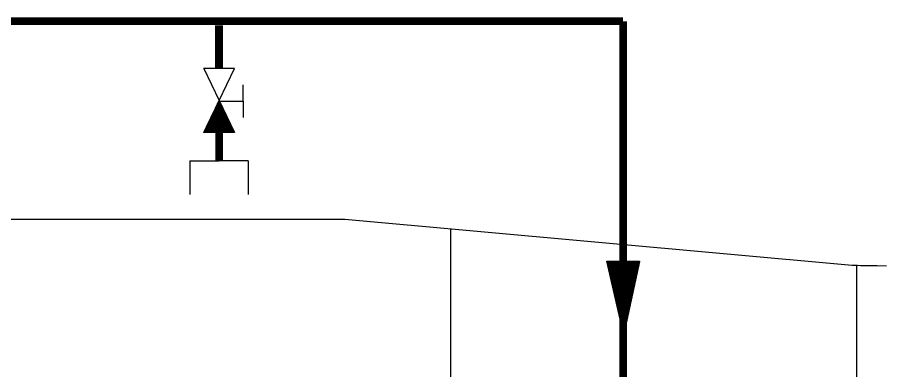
# Model space of a CAD drawing. Extents: x -22909.9 to -22897.8, y -4.7 to 4.1.
# Drawn here: x -22902.18 to -22900.486, y 1.134 to 1.823 of the extents above; entities that cross this region are included whole.
import ezdxf

# ---------------------------------------------------------------- set-up
doc = ezdxf.new("R2010")
doc.units = 0
doc.header["$LTSCALE"] = 0.5
doc.header["$MEASUREMENT"] = 0
doc.layers.get('0').update_dxf_attribs({"linetype": 'CONTINUOUS'})
doc.layers.add('COW', color=2, linetype='CONTINUOUS')
doc.layers.add('DIB-065', color=4, linetype='CONTINUOUS')

# ---------------------------------------------------------------- blocks, each defined once
blk = doc.blocks.new('*X2')
at = {"color": 0}
for p, q in [((2.992, 7.9639), (3.0036, 7.9755)), ((2.9925, 7.9652), (3.0034, 7.9761)), ((2.9929, 7.9665), (3.0032, 7.9768)), ((2.9934, 7.9679), (3.003, 7.9775)), ((2.9938, 7.9692), (3.0028, 7.9782)), ((2.9943, 7.9705), (3.0026, 7.9788)), ((2.9947, 7.9718), (3.0023, 7.9795)), ((2.9951, 7.9732), (3.0021, 7.9802)), ((2.9956, 7.9745), (3.0019, 7.9808)), ((2.996, 7.9758), (3.0017, 7.9815)), ((2.9965, 7.9771), (3.0015, 7.9822)), ((2.9969, 7.9785), (3.0013, 7.9829)), ((2.9973, 7.9798), (3.0011, 7.9835)), ((2.9978, 7.9811), (3.0009, 7.9842)), ((2.9982, 7.9824), (3.0006, 7.9849)), ((2.9987, 7.9838), (3.0004, 7.9855)), ((2.9991, 7.9851), (3.0002, 7.9862)), ((2.9996, 7.9864), (3, 7.9869)), ((2.9761, 7.9162), (3.0113, 7.9513)), ((2.9766, 7.9175), (3.0111, 7.952)), ((2.977, 7.9188), (3.0108, 7.9526)), ((2.9775, 7.9201), (3.0106, 7.9533)), ((2.9779, 7.9215), (3.0104, 7.954)), ((2.9784, 7.9228), (3.0102, 7.9546)), ((2.9788, 7.9241), (3.01, 7.9553)), ((2.9792, 7.9255), (3.0098, 7.956)), ((2.9797, 7.9268), (3.0096, 7.9567)), ((2.9801, 7.9281), (3.0094, 7.9573)), ((2.9806, 7.9294), (3.0091, 7.958)), ((2.981, 7.9308), (3.0089, 7.9587)), ((2.9814, 7.9321), (3.0087, 7.9593)), ((2.9819, 7.9334), (3.0085, 7.96)), ((2.9823, 7.9347), (3.0083, 7.9607)), ((2.9828, 7.9361), (3.0081, 7.9614)), ((2.9832, 7.9374), (3.0079, 7.962)), ((2.9837, 7.9387), (3.0077, 7.9627)), ((2.9841, 7.94), (3.0074, 7.9634)), ((2.9845, 7.9414), (3.0072, 7.9641)), ((2.985, 7.9427), (3.007, 7.9647)), ((2.9854, 7.944), (3.0068, 7.9654)), ((2.9859, 7.9453), (3.0066, 7.9661)), ((2.9863, 7.9467), (3.0064, 7.9667)), ((2.9867, 7.948), (3.0062, 7.9674)), ((2.9872, 7.9493), (3.006, 7.9681)), ((2.9876, 7.9506), (3.0057, 7.9688)), ((2.9881, 7.952), (3.0055, 7.9694)), ((2.9885, 7.9533), (3.0053, 7.9701)), ((2.989, 7.9546), (3.0051, 7.9708)), ((2.9894, 7.9559), (3.0049, 7.9714)), ((2.9898, 7.9573), (3.0047, 7.9721)), ((2.9903, 7.9586), (3.0045, 7.9728)), ((2.9907, 7.9599), (3.0043, 7.9735)), ((2.9912, 7.9612), (3.004, 7.9741)), ((2.9916, 7.9626), (3.0038, 7.9748)), ((2.9607, 7.8698), (3.0187, 7.9278)), ((2.9611, 7.8711), (3.0185, 7.9285)), ((2.9616, 7.8724), (3.0183, 7.9291)), ((2.962, 7.8738), (3.0181, 7.9298)), ((2.9625, 7.8751), (3.0178, 7.9305)), ((2.9629, 7.8764), (3.0176, 7.9311)), ((2.9633, 7.8777), (3.0174, 7.9318)), ((2.9638, 7.8791), (3.0172, 7.9325)), ((2.9642, 7.8804), (3.017, 7.9332)), ((2.9647, 7.8817), (3.0168, 7.9338)), ((2.9651, 7.883), (3.0166, 7.9345)), ((2.9656, 7.8844), (3.0164, 7.9352)), ((2.966, 7.8857), (3.0162, 7.9358)), ((2.9664, 7.887), (3.0159, 7.9365)), ((2.9669, 7.8883), (3.0157, 7.9372)), ((2.9673, 7.8897), (3.0155, 7.9379)), ((2.9678, 7.891), (3.0153, 7.9385)), ((2.9682, 7.8923), (3.0151, 7.9392)), ((2.9686, 7.8936), (3.0149, 7.9399)), ((2.9691, 7.895), (3.0147, 7.9405)), ((2.9695, 7.8963), (3.0145, 7.9412)), ((2.97, 7.8976), (3.0142, 7.9419)), ((2.9704, 7.8989), (3.014, 7.9426)), ((2.9708, 7.9003), (3.0138, 7.9432)), ((2.9713, 7.9016), (3.0136, 7.9439)), ((2.9717, 7.9029), (3.0134, 7.9446)), ((2.9722, 7.9042), (3.0132, 7.9452)), ((2.9726, 7.9056), (3.013, 7.9459)), ((2.9731, 7.9069), (3.0128, 7.9466)), ((2.9735, 7.9082), (3.0125, 7.9473)), ((2.9739, 7.9095), (3.0123, 7.9479)), ((2.9744, 7.9109), (3.0121, 7.9486)), ((2.9748, 7.9122), (3.0119, 7.9493)), ((2.9753, 7.9135), (3.0117, 7.9499)), ((2.9757, 7.9148), (3.0115, 7.9506)), ((2.9452, 7.8234), (3.0261, 7.9043)), ((2.9457, 7.8247), (3.0259, 7.905)), ((2.9461, 7.826), (3.0257, 7.9056)), ((2.9466, 7.8274), (3.0255, 7.9063)), ((2.947, 7.8287), (3.0253, 7.907)), ((2.9474, 7.83), (3.0251, 7.9076)), ((2.9479, 7.8313), (3.0249, 7.9083)), ((2.9483, 7.8327), (3.0246, 7.909)), ((2.9488, 7.834), (3.0244, 7.9097)), ((2.9492, 7.8353), (3.0242, 7.9103)), ((2.9497, 7.8366), (3.024, 7.911)), ((2.9501, 7.838), (3.0238, 7.9117)), ((2.9505, 7.8393), (3.0236, 7.9123)), ((2.951, 7.8406), (3.0234, 7.913)), ((2.9514, 7.8419), (3.0232, 7.9137)), ((2.9519, 7.8433), (3.0229, 7.9144)), ((2.9523, 7.8446), (3.0227, 7.915)), ((2.9527, 7.8459), (3.0225, 7.9157)), ((2.9532, 7.8472), (3.0223, 7.9164)), ((2.9536, 7.8486), (3.0221, 7.917)), ((2.9541, 7.8499), (3.0219, 7.9177)), ((2.9545, 7.8512), (3.0217, 7.9184)), ((2.955, 7.8526), (3.0215, 7.9191)), ((2.9554, 7.8539), (3.0212, 7.9197)), ((2.9558, 7.8552), (3.021, 7.9204)), ((2.9563, 7.8565), (3.0208, 7.9211)), ((2.9567, 7.8579), (3.0206, 7.9217)), ((2.9572, 7.8592), (3.0204, 7.9224)), ((2.9576, 7.8605), (3.0202, 7.9231)), ((2.958, 7.8618), (3.02, 7.9238)), ((2.9585, 7.8632), (3.0198, 7.9244)), ((2.9589, 7.8645), (3.0195, 7.9251)), ((2.9594, 7.8658), (3.0193, 7.9258)), ((2.9598, 7.8671), (3.0191, 7.9264)), ((2.9603, 7.8685), (3.0189, 7.9271)), ((2.9332, 7.7866), (3.0321, 7.8855)), ((2.9333, 7.7876), (3.0319, 7.8862)), ((2.9338, 7.7889), (3.0317, 7.8868)), ((2.9341, 7.7866), (3.0323, 7.8848)), ((2.9342, 7.7903), (3.0314, 7.8875)), ((2.9346, 7.7916), (3.0312, 7.8882)), ((2.935, 7.7866), (3.0325, 7.8841)), ((2.9351, 7.7929), (3.031, 7.8888)), ((2.9355, 7.7942), (3.0308, 7.8895)), ((2.9359, 7.7866), (3.0327, 7.8835)), ((2.936, 7.7956), (3.0306, 7.8902)), ((2.9364, 7.7969), (3.0304, 7.8909)), ((2.9368, 7.7982), (3.0302, 7.8915)), ((2.9368, 7.7866), (3.0329, 7.8828)), ((2.9373, 7.7995), (3.03, 7.8922)), ((2.9377, 7.8009), (3.0297, 7.8929)), ((2.9377, 7.7866), (3.0331, 7.8821)), ((2.9382, 7.8022), (3.0295, 7.8935)), ((2.9385, 7.7866), (3.0334, 7.8815)), ((2.9386, 7.8035), (3.0293, 7.8942)), ((2.9391, 7.8048), (3.0291, 7.8949)), ((2.9394, 7.7866), (3.0336, 7.8808)), ((2.9395, 7.8062), (3.0289, 7.8956)), ((2.9399, 7.8075), (3.0287, 7.8962)), ((2.9404, 7.8088), (3.0285, 7.8969)), ((2.9408, 7.8101), (3.0283, 7.8976)), ((2.9413, 7.8115), (3.028, 7.8982)), ((2.9417, 7.8128), (3.0278, 7.8989)), ((2.9421, 7.8141), (3.0276, 7.8996)), ((2.9426, 7.8154), (3.0274, 7.9003)), ((2.943, 7.8168), (3.0272, 7.9009)), ((2.9435, 7.8181), (3.027, 7.9016)), ((2.9439, 7.8194), (3.0268, 7.9023)), ((2.9444, 7.8207), (3.0266, 7.9029)), ((2.9448, 7.8221), (3.0263, 7.9036)), ((2.9403, 7.7866), (3.0338, 7.8801)), ((2.9412, 7.7866), (3.034, 7.8794)), ((2.9421, 7.7866), (3.0342, 7.8788)), ((2.943, 7.7866), (3.0344, 7.8781)), ((2.9438, 7.7866), (3.0346, 7.8774)), ((2.9447, 7.7866), (3.0348, 7.8768)), ((2.9456, 7.7866), (3.0351, 7.8761)), ((2.9465, 7.7866), (3.0353, 7.8754)), ((2.9474, 7.7866), (3.0355, 7.8747)), ((2.9483, 7.7866), (3.0357, 7.8741)), ((2.9491, 7.7866), (3.0359, 7.8734)), ((2.95, 7.7866), (3.0361, 7.8727)), ((2.9509, 7.7866), (3.0363, 7.8721)), ((2.9518, 7.7866), (3.0365, 7.8714)), ((2.9527, 7.7866), (3.0367, 7.8707)), ((2.9536, 7.7866), (3.037, 7.87)), ((2.9544, 7.7866), (3.0372, 7.8694)), ((2.9553, 7.7866), (3.0374, 7.8687)), ((2.9562, 7.7866), (3.0376, 7.868)), ((2.9571, 7.7866), (3.0378, 7.8674)), ((2.958, 7.7866), (3.038, 7.8667)), ((2.9589, 7.7866), (3.0382, 7.866)), ((2.9598, 7.7866), (3.0384, 7.8653)), ((2.9606, 7.7866), (3.0387, 7.8647)), ((2.9615, 7.7866), (3.0389, 7.864)), ((2.9624, 7.7866), (3.0391, 7.8633)), ((2.9633, 7.7866), (3.0393, 7.8627)), ((2.9642, 7.7866), (3.0395, 7.862)), ((2.9651, 7.7866), (3.0397, 7.8613)), ((2.9659, 7.7866), (3.0399, 7.8606)), ((2.9668, 7.7866), (3.0401, 7.86)), ((2.9677, 7.7866), (3.0404, 7.8593)), ((2.9686, 7.7866), (3.0406, 7.8586)), ((2.9695, 7.7866), (3.0408, 7.8579)), ((2.9704, 7.7866), (3.041, 7.8573)), ((2.9712, 7.7866), (3.0412, 7.8566)), ((2.9721, 7.7866), (3.0414, 7.8559)), ((2.973, 7.7866), (3.0416, 7.8553)), ((2.9739, 7.7866), (3.0418, 7.8546)), ((2.9748, 7.7866), (3.0421, 7.8539)), ((2.9757, 7.7866), (3.0423, 7.8532)), ((2.9765, 7.7866), (3.0425, 7.8526)), ((2.9774, 7.7866), (3.0427, 7.8519)), ((2.9783, 7.7866), (3.0429, 7.8512)), ((2.9792, 7.7866), (3.0431, 7.8506)), ((2.9801, 7.7866), (3.0433, 7.8499)), ((2.981, 7.7866), (3.0435, 7.8492)), ((2.9818, 7.7866), (3.0438, 7.8485)), ((2.9827, 7.7866), (3.044, 7.8479)), ((2.9836, 7.7866), (3.0442, 7.8472)), ((2.9845, 7.7866), (3.0444, 7.8465)), ((2.9854, 7.7866), (3.0446, 7.8459)), ((2.9863, 7.7866), (3.0448, 7.8452)), ((2.9872, 7.7866), (3.045, 7.8445)), ((2.988, 7.7866), (3.0452, 7.8438)), ((2.9889, 7.7866), (3.0455, 7.8432)), ((2.9898, 7.7866), (3.0457, 7.8425)), ((2.9907, 7.7866), (3.0459, 7.8418)), ((2.9916, 7.7866), (3.0461, 7.8412)), ((2.9925, 7.7866), (3.0463, 7.8405)), ((2.9933, 7.7866), (3.0465, 7.8398)), ((2.9942, 7.7866), (3.0467, 7.8391)), ((2.9951, 7.7866), (3.0469, 7.8385)), ((2.996, 7.7866), (3.0472, 7.8378)), ((2.9969, 7.7866), (3.0474, 7.8371)), ((2.9978, 7.7866), (3.0476, 7.8365)), ((2.9986, 7.7866), (3.0478, 7.8358)), ((2.9995, 7.7866), (3.048, 7.8351)), ((3.0004, 7.7866), (3.0482, 7.8344)), ((3.0013, 7.7866), (3.0484, 7.8338)), ((3.0022, 7.7866), (3.0486, 7.8331)), ((3.0031, 7.7866), (3.0489, 7.8324)), ((3.0039, 7.7866), (3.0491, 7.8318)), ((3.0048, 7.7866), (3.0493, 7.8311)), ((3.0057, 7.7866), (3.0495, 7.8304)), ((3.0066, 7.7866), (3.0497, 7.8297)), ((3.0075, 7.7866), (3.0499, 7.8291)), ((3.0084, 7.7866), (3.0501, 7.8284)), ((3.0092, 7.7866), (3.0503, 7.8277)), ((3.0101, 7.7866), (3.0506, 7.8271)), ((3.011, 7.7866), (3.0508, 7.8264)), ((3.0119, 7.7866), (3.051, 7.8257)), ((3.0128, 7.7866), (3.0512, 7.825)), ((3.0137, 7.7866), (3.0514, 7.8244)), ((3.0146, 7.7866), (3.0516, 7.8237)), ((3.0154, 7.7866), (3.0518, 7.823)), ((3.0163, 7.7866), (3.052, 7.8224)), ((3.0172, 7.7866), (3.0523, 7.8217)), ((3.0181, 7.7866), (3.0525, 7.821)), ((3.019, 7.7866), (3.0527, 7.8203)), ((3.0199, 7.7866), (3.0529, 7.8197)), ((3.0207, 7.7866), (3.0531, 7.819)), ((3.0216, 7.7866), (3.0533, 7.8183)), ((3.0225, 7.7866), (3.0535, 7.8177)), ((3.0234, 7.7866), (3.0537, 7.817)), ((3.0243, 7.7866), (3.054, 7.8163)), ((3.0252, 7.7866), (3.0542, 7.8156)), ((3.026, 7.7866), (3.0544, 7.815)), ((3.0269, 7.7866), (3.0546, 7.8143)), ((3.0278, 7.7866), (3.0548, 7.8136)), ((3.0287, 7.7866), (3.055, 7.813)), ((3.0296, 7.7866), (3.0552, 7.8123)), ((3.0305, 7.7866), (3.0554, 7.8116)), ((3.0313, 7.7866), (3.0556, 7.8109)), ((3.0322, 7.7866), (3.0559, 7.8103)), ((3.0331, 7.7866), (3.0561, 7.8096)), ((3.034, 7.7866), (3.0563, 7.8089)), ((3.0349, 7.7866), (3.0565, 7.8083)), ((3.0358, 7.7866), (3.0567, 7.8076)), ((3.0366, 7.7866), (3.0569, 7.8069)), ((3.0375, 7.7866), (3.0571, 7.8062)), ((3.0384, 7.7866), (3.0573, 7.8056)), ((3.0393, 7.7866), (3.0576, 7.8049)), ((3.0402, 7.7866), (3.0578, 7.8042)), ((3.0411, 7.7866), (3.058, 7.8036)), ((3.042, 7.7866), (3.0582, 7.8029)), ((3.0428, 7.7866), (3.0584, 7.8022)), ((3.0437, 7.7866), (3.0586, 7.8015)), ((3.0446, 7.7866), (3.0588, 7.8009)), ((3.0455, 7.7866), (3.059, 7.8002)), ((3.0464, 7.7866), (3.0593, 7.7995)), ((3.0473, 7.7866), (3.0595, 7.7989)), ((3.0481, 7.7866), (3.0597, 7.7982)), ((3.049, 7.7866), (3.0599, 7.7975)), ((3.0499, 7.7866), (3.0601, 7.7968)), ((3.0508, 7.7866), (3.0603, 7.7962)), ((3.0517, 7.7866), (3.0605, 7.7955)), ((3.0526, 7.7866), (3.0607, 7.7948)), ((3.0534, 7.7866), (3.061, 7.7942)), ((3.0543, 7.7866), (3.0612, 7.7935)), ((3.0552, 7.7866), (3.0614, 7.7928)), ((3.0561, 7.7866), (3.0616, 7.7921)), ((3.057, 7.7866), (3.0618, 7.7915)), ((3.0579, 7.7866), (3.062, 7.7908)), ((3.0587, 7.7866), (3.0622, 7.7901)), ((3.0596, 7.7866), (3.0624, 7.7895)), ((3.0605, 7.7866), (3.0627, 7.7888)), ((3.0614, 7.7866), (3.0629, 7.7881)), ((3.0623, 7.7866), (3.0631, 7.7874)), ((3.0632, 7.7866), (3.0633, 7.7868))]:
    blk.add_line(p, q, dxfattribs=at)
blk = doc.blocks.new('FLECHA')
for p, q in [((0.0079, 0.0975), (-0.0403, -0.047)), ((0.0079, 0.0975), (0.0536, -0.047)), ((-0.0403, -0.047), (0.0536, -0.047))]:
    blk.add_line(p, q)
at = {"xscale": 0.7200000000000001, "yscale": 0.7200000000000001, "zscale": 0.7200000000000001}
blk.add_blockref('*X2', (-2.152, -5.6534), dxfattribs=at)
blk = doc.blocks.new('*X28')
at = {"color": 0}
for p, q in [((-22906.3568, 2.1401), (-22906.3566, 2.1403)), ((-22906.3568, 2.1403), (-22906.3568, 2.1403)), ((-22906.3567, 2.14), (-22906.3564, 2.1403)), ((-22906.3566, 2.1398), (-22906.3561, 2.1403)), ((-22906.3566, 2.1399), (-22906.3562, 2.1403)), ((-22906.3565, 2.1395), (-22906.3557, 2.1403)), ((-22906.3565, 2.1397), (-22906.3559, 2.1403)), ((-22906.3564, 2.1394), (-22906.3555, 2.1403)), ((-22906.3563, 2.1392), (-22906.3552, 2.1403)), ((-22906.3563, 2.1393), (-22906.3553, 2.1403)), ((-22906.3562, 2.139), (-22906.3548, 2.1403)), ((-22906.3562, 2.1391), (-22906.355, 2.1403)), ((-22906.3561, 2.1387), (-22906.3545, 2.1403)), ((-22906.3561, 2.1388), (-22906.3546, 2.1403)), ((-22906.356, 2.1386), (-22906.3543, 2.1403)), ((-22906.3559, 2.1384), (-22906.3539, 2.1403)), ((-22906.3559, 2.1385), (-22906.3541, 2.1403)), ((-22906.3558, 2.1381), (-22906.3536, 2.1403)), ((-22906.3558, 2.1382), (-22906.3538, 2.1403)), ((-22906.3557, 2.1379), (-22906.3532, 2.1403)), ((-22906.3557, 2.138), (-22906.3534, 2.1403)), ((-22906.3556, 2.1378), (-22906.353, 2.1403)), ((-22906.3555, 2.1375), (-22906.3527, 2.1403)), ((-22906.3555, 2.1376), (-22906.3529, 2.1403)), ((-22906.3554, 2.1373), (-22906.3523, 2.1403)), ((-22906.3554, 2.1374), (-22906.3525, 2.1403)), ((-22906.3553, 2.137), (-22906.352, 2.1403)), ((-22906.3553, 2.1372), (-22906.3522, 2.1403)), ((-22906.3552, 2.1369), (-22906.3518, 2.1403)), ((-22906.3551, 2.1367), (-22906.3515, 2.1403)), ((-22906.3551, 2.1368), (-22906.3516, 2.1403)), ((-22906.355, 2.1364), (-22906.3511, 2.1403)), ((-22906.355, 2.1366), (-22906.3513, 2.1403)), ((-22906.3549, 2.1362), (-22906.3508, 2.1403)), ((-22906.3549, 2.1363), (-22906.3509, 2.1403)), ((-22906.3548, 2.1361), (-22906.3506, 2.1403)), ((-22906.3547, 2.1359), (-22906.3502, 2.1403)), ((-22906.3547, 2.136), (-22906.3504, 2.1403)), ((-22906.3546, 2.1356), (-22906.3499, 2.1403)), ((-22906.3546, 2.1357), (-22906.35, 2.1403)), ((-22906.3545, 2.1355), (-22906.3497, 2.1403)), ((-22906.3544, 2.1353), (-22906.3493, 2.1403)), ((-22906.3544, 2.1354), (-22906.3495, 2.1403)), ((-22906.3543, 2.135), (-22906.349, 2.1403)), ((-22906.3543, 2.1351), (-22906.3492, 2.1403)), ((-22906.3542, 2.1348), (-22906.3486, 2.1403)), ((-22906.3542, 2.1349), (-22906.3488, 2.1403)), ((-22906.3541, 2.1347), (-22906.3485, 2.1403)), ((-22906.354, 2.1344), (-22906.3481, 2.1403)), ((-22906.354, 2.1345), (-22906.3483, 2.1403)), ((-22906.3539, 2.1342), (-22906.3477, 2.1403)), ((-22906.3539, 2.1343), (-22906.3479, 2.1403)), ((-22906.3538, 2.1339), (-22906.3474, 2.1403)), ((-22906.3538, 2.1341), (-22906.3476, 2.1403)), ((-22906.3537, 2.1338), (-22906.3472, 2.1403)), ((-22906.3536, 2.1336), (-22906.3469, 2.1403)), ((-22906.3536, 2.1337), (-22906.347, 2.1403)), ((-22906.3535, 2.1333), (-22906.3465, 2.1403)), ((-22906.3535, 2.1335), (-22906.3467, 2.1403)), ((-22906.3534, 2.1331), (-22906.3462, 2.1403)), ((-22906.3534, 2.1332), (-22906.3463, 2.1403)), ((-22906.3533, 2.133), (-22906.346, 2.1403)), ((-22906.3532, 2.1328), (-22906.3456, 2.1403)), ((-22906.3532, 2.1329), (-22906.3458, 2.1403)), ((-22906.3531, 2.1325), (-22906.3453, 2.1403)), ((-22906.3531, 2.1326), (-22906.3454, 2.1403)), ((-22906.353, 2.1323), (-22906.3449, 2.1403)), ((-22906.353, 2.1324), (-22906.3451, 2.1403)), ((-22906.3529, 2.1322), (-22906.3447, 2.1403)), ((-22906.3528, 2.1319), (-22906.3444, 2.1403)), ((-22906.3528, 2.132), (-22906.3446, 2.1403)), ((-22906.3527, 2.1317), (-22906.344, 2.1403)), ((-22906.3527, 2.1318), (-22906.3442, 2.1403)), ((-22906.3526, 2.1316), (-22906.3439, 2.1403)), ((-22906.3525, 2.1313), (-22906.3435, 2.1403)), ((-22906.3525, 2.1314), (-22906.3437, 2.1403)), ((-22906.3524, 2.1311), (-22906.3431, 2.1403)), ((-22906.3524, 2.1312), (-22906.3433, 2.1403)), ((-22906.3523, 2.1308), (-22906.3428, 2.1403)), ((-22906.3523, 2.131), (-22906.343, 2.1403)), ((-22906.3522, 2.1307), (-22906.3426, 2.1403)), ((-22906.3521, 2.1305), (-22906.3423, 2.1403)), ((-22906.3521, 2.1306), (-22906.3424, 2.1403)), ((-22906.352, 2.1302), (-22906.3419, 2.1403)), ((-22906.352, 2.1304), (-22906.3421, 2.1403)), ((-22906.3519, 2.13), (-22906.3416, 2.1403)), ((-22906.3519, 2.1301), (-22906.3417, 2.1403)), ((-22906.3518, 2.1299), (-22906.3414, 2.1403)), ((-22906.3517, 2.1297), (-22906.341, 2.1403)), ((-22906.3517, 2.1298), (-22906.3412, 2.1403)), ((-22906.3516, 2.1294), (-22906.3407, 2.1403)), ((-22906.3516, 2.1295), (-22906.3409, 2.1403)), ((-22906.3515, 2.1292), (-22906.3403, 2.1403)), ((-22906.3515, 2.1293), (-22906.3405, 2.1403)), ((-22906.3514, 2.1291), (-22906.3401, 2.1403)), ((-22906.3513, 2.1288), (-22906.3398, 2.1403)), ((-22906.3513, 2.1289), (-22906.34, 2.1403)), ((-22906.3512, 2.1286), (-22906.3394, 2.1403)), ((-22906.3512, 2.1287), (-22906.3396, 2.1403)), ((-22906.3511, 2.1283), (-22906.3391, 2.1403)), ((-22906.3511, 2.1285), (-22906.3393, 2.1403)), ((-22906.351, 2.1282), (-22906.3389, 2.1403)), ((-22906.3509, 2.128), (-22906.3386, 2.1403)), ((-22906.3509, 2.1281), (-22906.3387, 2.1403)), ((-22906.3508, 2.1277), (-22906.3382, 2.1403)), ((-22906.3508, 2.1279), (-22906.3384, 2.1403)), ((-22906.3507, 2.1276), (-22906.338, 2.1403)), ((-22906.3506, 2.1274), (-22906.3377, 2.1403)), ((-22906.3506, 2.1275), (-22906.3378, 2.1403)), ((-22906.3505, 2.1271), (-22906.3373, 2.1403)), ((-22906.3505, 2.1273), (-22906.3375, 2.1403)), ((-22906.3504, 2.1269), (-22906.337, 2.1403)), ((-22906.3504, 2.127), (-22906.3371, 2.1403)), ((-22906.3503, 2.1268), (-22906.3368, 2.1403)), ((-22906.3502, 2.1266), (-22906.3364, 2.1403)), ((-22906.3502, 2.1267), (-22906.3366, 2.1403)), ((-22906.3501, 2.1263), (-22906.3361, 2.1403)), ((-22906.3501, 2.1264), (-22906.3363, 2.1403)), ((-22906.35, 2.1261), (-22906.3357, 2.1403)), ((-22906.35, 2.1262), (-22906.3359, 2.1403)), ((-22906.3499, 2.126), (-22906.3355, 2.1403)), ((-22906.3498, 2.1257), (-22906.3352, 2.1403)), ((-22906.3498, 2.1258), (-22906.3354, 2.1403)), ((-22906.3497, 2.1255), (-22906.3348, 2.1403)), ((-22906.3497, 2.1256), (-22906.335, 2.1403)), ((-22906.3496, 2.1252), (-22906.3345, 2.1403)), ((-22906.3496, 2.1254), (-22906.3347, 2.1403)), ((-22906.3495, 2.1251), (-22906.3343, 2.1403)), ((-22906.3494, 2.1249), (-22906.334, 2.1403)), ((-22906.3494, 2.125), (-22906.3341, 2.1403)), ((-22906.3493, 2.1246), (-22906.3336, 2.1403)), ((-22906.3493, 2.1248), (-22906.3338, 2.1403)), ((-22906.3492, 2.1244), (-22906.3332, 2.1403)), ((-22906.3492, 2.1245), (-22906.3334, 2.1403)), ((-22906.3491, 2.1243), (-22906.3331, 2.1403)), ((-22906.349, 2.124), (-22906.3327, 2.1403)), ((-22906.349, 2.1242), (-22906.3329, 2.1403)), ((-22906.3489, 2.1238), (-22906.3324, 2.1403)), ((-22906.3489, 2.1239), (-22906.3325, 2.1403)), ((-22906.3488, 2.1236), (-22906.332, 2.1403)), ((-22906.3488, 2.1237), (-22906.3322, 2.1403)), ((-22906.3487, 2.1235), (-22906.3318, 2.1403)), ((-22906.3486, 2.1232), (-22906.3315, 2.1403)), ((-22906.3486, 2.1233), (-22906.3317, 2.1403)), ((-22906.3485, 2.123), (-22906.3311, 2.1403)), ((-22906.3485, 2.1231), (-22906.3313, 2.1403)), ((-22906.3484, 2.1229), (-22906.331, 2.1403)), ((-22906.3483, 2.1226), (-22906.3306, 2.1403)), ((-22906.3483, 2.1227), (-22906.3308, 2.1403)), ((-22906.3482, 2.1224), (-22906.3302, 2.1403)), ((-22906.3482, 2.1225), (-22906.3304, 2.1403)), ((-22906.3481, 2.1221), (-22906.3299, 2.1403)), ((-22906.3481, 2.1223), (-22906.3301, 2.1403)), ((-22906.348, 2.122), (-22906.3297, 2.1403)), ((-22906.3479, 2.1218), (-22906.3294, 2.1403)), ((-22906.3479, 2.1219), (-22906.3295, 2.1403)), ((-22906.3478, 2.1215), (-22906.329, 2.1403)), ((-22906.3478, 2.1217), (-22906.3292, 2.1403)), ((-22906.3477, 2.1213), (-22906.3287, 2.1403)), ((-22906.3477, 2.1214), (-22906.3288, 2.1403)), ((-22906.3476, 2.1212), (-22906.3285, 2.1403)), ((-22906.3475, 2.1209), (-22906.3281, 2.1403)), ((-22906.3475, 2.1211), (-22906.3283, 2.1403)), ((-22906.3474, 2.1207), (-22906.3278, 2.1403)), ((-22906.3474, 2.1208), (-22906.3279, 2.1403)), ((-22906.3473, 2.1205), (-22906.3274, 2.1403)), ((-22906.3473, 2.1206), (-22906.3276, 2.1403)), ((-22906.3472, 2.1204), (-22906.3272, 2.1403)), ((-22906.3471, 2.1201), (-22906.3269, 2.1403)), ((-22906.3471, 2.1202), (-22906.3271, 2.1403)), ((-22906.347, 2.1199), (-22906.3265, 2.1403)), ((-22906.347, 2.12), (-22906.3267, 2.1403)), ((-22906.3469, 2.1196), (-22906.3262, 2.1403)), ((-22906.3469, 2.1198), (-22906.3264, 2.1403)), ((-22906.3468, 2.1195), (-22906.326, 2.1403)), ((-22906.3467, 2.1193), (-22906.3256, 2.1403)), ((-22906.3467, 2.1194), (-22906.3258, 2.1403)), ((-22906.3466, 2.119), (-22906.3253, 2.1403)), ((-22906.3466, 2.1192), (-22906.3255, 2.1403)), ((-22906.3465, 2.1189), (-22906.3251, 2.1403)), ((-22906.3464, 2.1187), (-22906.3248, 2.1403)), ((-22906.3464, 2.1188), (-22906.3249, 2.1403)), ((-22906.3463, 2.1184), (-22906.3244, 2.1403)), ((-22906.3463, 2.1186), (-22906.3246, 2.1403)), ((-22906.3462, 2.1182), (-22906.3241, 2.1403)), ((-22906.3462, 2.1183), (-22906.3242, 2.1403)), ((-22906.3461, 2.1181), (-22906.3239, 2.1403)), ((-22906.346, 2.1178), (-22906.3235, 2.1403)), ((-22906.346, 2.118), (-22906.3237, 2.1403)), ((-22906.3459, 2.1176), (-22906.3232, 2.1403)), ((-22906.3459, 2.1177), (-22906.3233, 2.1403)), ((-22906.3458, 2.1174), (-22906.3228, 2.1403)), ((-22906.3458, 2.1175), (-22906.323, 2.1403)), ((-22906.3457, 2.1173), (-22906.3226, 2.1403)), ((-22906.3456, 2.117), (-22906.3223, 2.1403)), ((-22906.3456, 2.1171), (-22906.3225, 2.1403)), ((-22906.3455, 2.1168), (-22906.3219, 2.1403)), ((-22906.3455, 2.1169), (-22906.3221, 2.1403)), ((-22906.3454, 2.1165), (-22906.3216, 2.1403)), ((-22906.3454, 2.1167), (-22906.3218, 2.1403)), ((-22906.3453, 2.1164), (-22906.3214, 2.1403)), ((-22906.3452, 2.1162), (-22906.3211, 2.1403)), ((-22906.3452, 2.1163), (-22906.3212, 2.1403)), ((-22906.3451, 2.1159), (-22906.3207, 2.1403)), ((-22906.3451, 2.1161), (-22906.3209, 2.1403)), ((-22906.345, 2.1157), (-22906.3203, 2.1403)), ((-22906.345, 2.1158), (-22906.3205, 2.1403)), ((-22906.3449, 2.1156), (-22906.3202, 2.1403)), ((-22906.3448, 2.1153), (-22906.3198, 2.1403)), ((-22906.3448, 2.1155), (-22906.32, 2.1403)), ((-22906.3447, 2.1151), (-22906.3195, 2.1403)), ((-22906.3447, 2.1152), (-22906.3196, 2.1403)), ((-22906.3446, 2.115), (-22906.3193, 2.1403)), ((-22906.3445, 2.1147), (-22906.3189, 2.1403)), ((-22906.3445, 2.1149), (-22906.3191, 2.1403)), ((-22906.3444, 2.1145), (-22906.3186, 2.1403)), ((-22906.3444, 2.1146), (-22906.3188, 2.1403)), ((-22906.3443, 2.1143), (-22906.3182, 2.1403)), ((-22906.3443, 2.1144), (-22906.3184, 2.1403)), ((-22906.3442, 2.1142), (-22906.318, 2.1403)), ((-22906.3441, 2.1139), (-22906.3177, 2.1403)), ((-22906.3441, 2.114), (-22906.3179, 2.1403)), ((-22906.344, 2.1137), (-22906.3173, 2.1403)), ((-22906.344, 2.1138), (-22906.3175, 2.1403)), ((-22906.3439, 2.1134), (-22906.317, 2.1403)), ((-22906.3439, 2.1136), (-22906.3172, 2.1403)), ((-22906.3438, 2.1133), (-22906.3168, 2.1403)), ((-22906.3437, 2.1131), (-22906.3165, 2.1403)), ((-22906.3437, 2.1132), (-22906.3166, 2.1403)), ((-22906.3436, 2.1128), (-22906.3161, 2.1403)), ((-22906.3436, 2.113), (-22906.3163, 2.1403)), ((-22906.3435, 2.1126), (-22906.3157, 2.1403)), ((-22906.3435, 2.1127), (-22906.3159, 2.1403)), ((-22906.3434, 2.1125), (-22906.3156, 2.1403)), ((-22906.3433, 2.1122), (-22906.3152, 2.1403)), ((-22906.3433, 2.1124), (-22906.3154, 2.1403)), ((-22906.3432, 2.112), (-22906.3149, 2.1403)), ((-22906.3432, 2.1121), (-22906.315, 2.1403)), ((-22906.3431, 2.1118), (-22906.3145, 2.1403)), ((-22906.3431, 2.1119), (-22906.3147, 2.1403)), ((-22906.343, 2.1116), (-22906.3143, 2.1403)), ((-22906.3429, 2.1114), (-22906.314, 2.1403)), ((-22906.3429, 2.1115), (-22906.3142, 2.1403)), ((-22906.3428, 2.1112), (-22906.3136, 2.1403)), ((-22906.3428, 2.1113), (-22906.3138, 2.1403)), ((-22906.3427, 2.1111), (-22906.3135, 2.1403)), ((-22906.3426, 2.1108), (-22906.3131, 2.1403)), ((-22906.3426, 2.1109), (-22906.3133, 2.1403)), ((-22906.3425, 2.1106), (-22906.3127, 2.1403)), ((-22906.3425, 2.1107), (-22906.3129, 2.1403)), ((-22906.3424, 2.1103), (-22906.3124, 2.1403)), ((-22906.3424, 2.1105), (-22906.3126, 2.1403)), ((-22906.3423, 2.1102), (-22906.3122, 2.1403)), ((-22906.3422, 2.11), (-22906.3119, 2.1403)), ((-22906.3422, 2.1101), (-22906.312, 2.1403)), ((-22906.3421, 2.1097), (-22906.3115, 2.1403)), ((-22906.3421, 2.1099), (-22906.3117, 2.1403)), ((-22906.342, 2.1095), (-22906.3112, 2.1403)), ((-22906.342, 2.1096), (-22906.3113, 2.1403)), ((-22906.3419, 2.1094), (-22906.311, 2.1403)), ((-22906.3418, 2.1091), (-22906.3106, 2.1403)), ((-22906.3418, 2.1093), (-22906.3108, 2.1403)), ((-22906.3417, 2.1089), (-22906.3103, 2.1403)), ((-22906.3417, 2.109), (-22906.3104, 2.1403)), ((-22906.3416, 2.1087), (-22906.3099, 2.1403)), ((-22906.3416, 2.1088), (-22906.3101, 2.1403)), ((-22906.3415, 2.1085), (-22906.3097, 2.1403)), ((-22906.3414, 2.1083), (-22906.3094, 2.1403)), ((-22906.3414, 2.1084), (-22906.3096, 2.1403)), ((-22906.3413, 2.1081), (-22906.309, 2.1403)), ((-22906.3413, 2.1082), (-22906.3092, 2.1403)), ((-22906.3412, 2.1078), (-22906.3087, 2.1403)), ((-22906.3412, 2.108), (-22906.3089, 2.1403)), ((-22906.3411, 2.1077), (-22906.3085, 2.1403)), ((-22906.341, 2.1075), (-22906.3081, 2.1403)), ((-22906.341, 2.1076), (-22906.3083, 2.1403)), ((-22906.3409, 2.1072), (-22906.3078, 2.1403)), ((-22906.3409, 2.1074), (-22906.308, 2.1403)), ((-22906.3408, 2.1071), (-22906.3076, 2.1403)), ((-22906.3407, 2.1069), (-22906.3073, 2.1403)), ((-22906.3407, 2.107), (-22906.3074, 2.1403)), ((-22906.3406, 2.1066), (-22906.3069, 2.1403)), ((-22906.3406, 2.1068), (-22906.3071, 2.1403)), ((-22906.3405, 2.1064), (-22906.3066, 2.1403)), ((-22906.3405, 2.1065), (-22906.3067, 2.1403)), ((-22906.3404, 2.1063), (-22906.3064, 2.1403)), ((-22906.3403, 2.106), (-22906.306, 2.1403)), ((-22906.3403, 2.1062), (-22906.3062, 2.1403)), ((-22906.3402, 2.1058), (-22906.3057, 2.1403)), ((-22906.3402, 2.1059), (-22906.3058, 2.1403)), ((-22906.3401, 2.1056), (-22906.3053, 2.1403)), ((-22906.3401, 2.1057), (-22906.3055, 2.1403)), ((-22906.34, 2.1055), (-22906.3051, 2.1403)), ((-22906.3399, 2.1052), (-22906.3048, 2.1403)), ((-22906.3399, 2.1053), (-22906.305, 2.1403)), ((-22906.3398, 2.105), (-22906.3044, 2.1403)), ((-22906.3398, 2.1051), (-22906.3046, 2.1403)), ((-22906.3397, 2.1047), (-22906.3041, 2.1403)), ((-22906.3397, 2.1049), (-22906.3043, 2.1403)), ((-22906.3396, 2.1046), (-22906.3039, 2.1403)), ((-22906.3395, 2.1044), (-22906.3036, 2.1403)), ((-22906.3395, 2.1045), (-22906.3037, 2.1403)), ((-22906.3394, 2.1041), (-22906.3032, 2.1403)), ((-22906.3394, 2.1043), (-22906.3034, 2.1403)), ((-22906.3393, 2.1039), (-22906.3028, 2.1403)), ((-22906.3393, 2.104), (-22906.303, 2.1403)), ((-22906.3392, 2.1038), (-22906.3027, 2.1403)), ((-22906.3391, 2.1035), (-22906.3023, 2.1403)), ((-22906.3391, 2.1037), (-22906.3025, 2.1403)), ((-22906.339, 2.1033), (-22906.302, 2.1403)), ((-22906.339, 2.1034), (-22906.3021, 2.1403)), ((-22906.3389, 2.1031), (-22906.3016, 2.1403)), ((-22906.3389, 2.1032), (-22906.3018, 2.1403)), ((-22906.3388, 2.1029), (-22906.3014, 2.1403)), ((-22906.3387, 2.1027), (-22906.3011, 2.1403)), ((-22906.3387, 2.1028), (-22906.3013, 2.1403)), ((-22906.3386, 2.1025), (-22906.3007, 2.1403)), ((-22906.3386, 2.1026), (-22906.3009, 2.1403)), ((-22906.3385, 2.1024), (-22906.3005, 2.1403)), ((-22906.3384, 2.1021), (-22906.3002, 2.1403)), ((-22906.3384, 2.1022), (-22906.3004, 2.1403)), ((-22906.3383, 2.1019), (-22906.2998, 2.1403)), ((-22906.3383, 2.102), (-22906.3, 2.1403)), ((-22906.3382, 2.1016), (-22906.2995, 2.1403)), ((-22906.3382, 2.1018), (-22906.2997, 2.1403)), ((-22906.3381, 2.1015), (-22906.2993, 2.1403)), ((-22906.338, 2.1013), (-22906.299, 2.1403)), ((-22906.338, 2.1014), (-22906.2991, 2.1403)), ((-22906.3379, 2.101), (-22906.2986, 2.1403)), ((-22906.3379, 2.1012), (-22906.2988, 2.1403)), ((-22906.3378, 2.1008), (-22906.2982, 2.1403)), ((-22906.3378, 2.1009), (-22906.2984, 2.1403)), ((-22906.3377, 2.1007), (-22906.2981, 2.1403)), ((-22906.3376, 2.1004), (-22906.2977, 2.1403)), ((-22906.3376, 2.1006), (-22906.2979, 2.1403)), ((-22906.3375, 2.1002), (-22906.2974, 2.1403)), ((-22906.3375, 2.1003), (-22906.2975, 2.1403)), ((-22906.3374, 2.1), (-22906.297, 2.1403)), ((-22906.3374, 2.1001), (-22906.2972, 2.1403)), ((-22906.3373, 2.0998), (-22906.2968, 2.1403)), ((-22906.3372, 2.0997), (-22906.2967, 2.1403)), ((-22906.3371, 2.0995), (-22906.2968, 2.1398)), ((-22906.3371, 2.0994), (-22906.2969, 2.1395)), ((-22906.337, 2.0993), (-22906.2971, 2.1392)), ((-22906.337, 2.0991), (-22906.2973, 2.1388)), ((-22906.3369, 2.099), (-22906.2974, 2.1385)), ((-22906.3368, 2.0989), (-22906.2976, 2.1381)), ((-22906.3368, 2.0988), (-22906.2978, 2.1378)), ((-22906.3367, 2.0987), (-22906.2979, 2.1374)), ((-22906.3367, 2.0985), (-22906.2981, 2.1371)), ((-22906.3366, 2.0984), (-22906.2983, 2.1368)), ((-22906.3365, 2.0983), (-22906.2984, 2.1364)), ((-22906.3365, 2.0982), (-22906.2986, 2.1361)), ((-22906.3364, 2.0981), (-22906.2988, 2.1357)), ((-22906.3364, 2.0979), (-22906.2989, 2.1354)), ((-22906.3363, 2.0978), (-22906.2991, 2.1351)), ((-22906.3363, 2.0977), (-22906.2992, 2.1347)), ((-22906.3362, 2.0976), (-22906.2994, 2.1344)), ((-22906.3361, 2.0975), (-22906.2996, 2.134)), ((-22906.3361, 2.0973), (-22906.2997, 2.1337)), ((-22906.336, 2.0972), (-22906.2999, 2.1333)), ((-22906.336, 2.0971), (-22906.3001, 2.133)), ((-22906.3359, 2.097), (-22906.3002, 2.1327)), ((-22906.3359, 2.0969), (-22906.3004, 2.1323)), ((-22906.3358, 2.0967), (-22906.3006, 2.132)), ((-22906.3357, 2.0966), (-22906.3007, 2.1316)), ((-22906.3357, 2.0965), (-22906.3009, 2.1313)), ((-22906.3356, 2.0964), (-22906.3011, 2.131)), ((-22906.3356, 2.0963), (-22906.3012, 2.1306)), ((-22906.3355, 2.0962), (-22906.3014, 2.1303)), ((-22906.3355, 2.096), (-22906.3016, 2.1299)), ((-22906.3354, 2.0959), (-22906.3017, 2.1296)), ((-22906.3353, 2.0958), (-22906.3019, 2.1292)), ((-22906.3353, 2.0957), (-22906.3021, 2.1289)), ((-22906.3352, 2.0956), (-22906.3022, 2.1286)), ((-22906.3352, 2.0954), (-22906.3024, 2.1282)), ((-22906.3351, 2.0953), (-22906.3025, 2.1279)), ((-22906.3351, 2.0952), (-22906.3027, 2.1275)), ((-22906.335, 2.0951), (-22906.3029, 2.1272)), ((-22906.3349, 2.095), (-22906.303, 2.1269)), ((-22906.3349, 2.0948), (-22906.3032, 2.1265)), ((-22906.3348, 2.0947), (-22906.3034, 2.1262)), ((-22906.3348, 2.0946), (-22906.3035, 2.1258)), ((-22906.3347, 2.0945), (-22906.3037, 2.1255)), ((-22906.3346, 2.0944), (-22906.3039, 2.1251)), ((-22906.3346, 2.0942), (-22906.304, 2.1248)), ((-22906.3345, 2.0941), (-22906.3042, 2.1245)), ((-22906.3345, 2.094), (-22906.3044, 2.1241)), ((-22906.3344, 2.0939), (-22906.3045, 2.1238)), ((-22906.3344, 2.0938), (-22906.3047, 2.1234)), ((-22906.3343, 2.0936), (-22906.3049, 2.1231)), ((-22906.3342, 2.0935), (-22906.305, 2.1228)), ((-22906.3342, 2.0934), (-22906.3052, 2.1224)), ((-22906.3341, 2.0933), (-22906.3054, 2.1221)), ((-22906.3341, 2.0932), (-22906.3055, 2.1217)), ((-22906.334, 2.0931), (-22906.3057, 2.1214)), ((-22906.334, 2.0929), (-22906.3058, 2.121)), ((-22906.3339, 2.0928), (-22906.306, 2.1207)), ((-22906.3338, 2.0927), (-22906.3062, 2.1204)), ((-22906.3338, 2.0926), (-22906.3063, 2.12)), ((-22906.3337, 2.0925), (-22906.3065, 2.1197)), ((-22906.3337, 2.0923), (-22906.3067, 2.1193)), ((-22906.3336, 2.0922), (-22906.3068, 2.119)), ((-22906.3336, 2.0921), (-22906.307, 2.1187)), ((-22906.3335, 2.092), (-22906.3072, 2.1183)), ((-22906.3334, 2.0919), (-22906.3073, 2.118)), ((-22906.3334, 2.0917), (-22906.3075, 2.1176)), ((-22906.3333, 2.0916), (-22906.3077, 2.1173)), ((-22906.3333, 2.0915), (-22906.3078, 2.1169)), ((-22906.3332, 2.0914), (-22906.308, 2.1166)), ((-22906.3332, 2.0913), (-22906.3082, 2.1163)), ((-22906.3331, 2.0911), (-22906.3083, 2.1159)), ((-22906.333, 2.091), (-22906.3085, 2.1156)), ((-22906.333, 2.0909), (-22906.3087, 2.1152)), ((-22906.3329, 2.0908), (-22906.3088, 2.1149)), ((-22906.3329, 2.0907), (-22906.309, 2.1145)), ((-22906.3328, 2.0905), (-22906.3091, 2.1142)), ((-22906.3327, 2.0904), (-22906.3093, 2.1139)), ((-22906.3327, 2.0903), (-22906.3095, 2.1135)), ((-22906.3326, 2.0902), (-22906.3096, 2.1132)), ((-22906.3326, 2.0901), (-22906.3098, 2.1128)), ((-22906.3325, 2.09), (-22906.31, 2.1125)), ((-22906.3325, 2.0898), (-22906.3101, 2.1122)), ((-22906.3324, 2.0897), (-22906.3103, 2.1118)), ((-22906.3323, 2.0896), (-22906.3105, 2.1115)), ((-22906.3323, 2.0895), (-22906.3106, 2.1111)), ((-22906.3322, 2.0894), (-22906.3108, 2.1108)), ((-22906.3322, 2.0892), (-22906.311, 2.1104)), ((-22906.3321, 2.0891), (-22906.3111, 2.1101)), ((-22906.3321, 2.089), (-22906.3113, 2.1098)), ((-22906.332, 2.0889), (-22906.3115, 2.1094)), ((-22906.3319, 2.0888), (-22906.3116, 2.1091)), ((-22906.3319, 2.0886), (-22906.3118, 2.1087)), ((-22906.3318, 2.0885), (-22906.312, 2.1084)), ((-22906.3318, 2.0884), (-22906.3121, 2.1081)), ((-22906.3317, 2.0883), (-22906.3123, 2.1077)), ((-22906.3317, 2.0882), (-22906.3124, 2.1074)), ((-22906.3316, 2.088), (-22906.3126, 2.107)), ((-22906.3315, 2.0879), (-22906.3128, 2.1067)), ((-22906.3315, 2.0878), (-22906.3129, 2.1063)), ((-22906.3314, 2.0877), (-22906.3131, 2.106)), ((-22906.3314, 2.0876), (-22906.3133, 2.1057)), ((-22906.3313, 2.0874), (-22906.3134, 2.1053)), ((-22906.3313, 2.0873), (-22906.3136, 2.105)), ((-22906.3312, 2.0872), (-22906.3138, 2.1046)), ((-22906.3311, 2.0871), (-22906.3139, 2.1043)), ((-22906.3311, 2.087), (-22906.3141, 2.104)), ((-22906.331, 2.0869), (-22906.3143, 2.1036)), ((-22906.331, 2.0867), (-22906.3144, 2.1033)), ((-22906.3309, 2.0866), (-22906.3146, 2.1029)), ((-22906.3308, 2.0865), (-22906.3148, 2.1026)), ((-22906.3308, 2.0864), (-22906.3149, 2.1022)), ((-22906.3307, 2.0863), (-22906.3151, 2.1019)), ((-22906.3307, 2.0861), (-22906.3153, 2.1016)), ((-22906.3306, 2.086), (-22906.3154, 2.1012)), ((-22906.3306, 2.0859), (-22906.3156, 2.1009)), ((-22906.3305, 2.0858), (-22906.3157, 2.1005)), ((-22906.3304, 2.0857), (-22906.3159, 2.1002)), ((-22906.3304, 2.0855), (-22906.3161, 2.0999)), ((-22906.3303, 2.0854), (-22906.3162, 2.0995)), ((-22906.3303, 2.0853), (-22906.3164, 2.0992)), ((-22906.3302, 2.0852), (-22906.3166, 2.0988)), ((-22906.3302, 2.0851), (-22906.3167, 2.0985)), ((-22906.3301, 2.0849), (-22906.3169, 2.0981)), ((-22906.33, 2.0848), (-22906.3171, 2.0978)), ((-22906.33, 2.0847), (-22906.3172, 2.0975)), ((-22906.3299, 2.0846), (-22906.3174, 2.0971)), ((-22906.3299, 2.0845), (-22906.3176, 2.0968)), ((-22906.3298, 2.0843), (-22906.3177, 2.0964)), ((-22906.3298, 2.0842), (-22906.3179, 2.0961)), ((-22906.3297, 2.0841), (-22906.3181, 2.0957)), ((-22906.3296, 2.084), (-22906.3182, 2.0954)), ((-22906.3296, 2.0839), (-22906.3184, 2.0951)), ((-22906.3295, 2.0838), (-22906.3186, 2.0947)), ((-22906.3295, 2.0836), (-22906.3187, 2.0944)), ((-22906.3294, 2.0835), (-22906.3189, 2.094)), ((-22906.3294, 2.0834), (-22906.319, 2.0937)), ((-22906.3293, 2.0833), (-22906.3192, 2.0934)), ((-22906.3292, 2.0832), (-22906.3194, 2.093)), ((-22906.3292, 2.083), (-22906.3195, 2.0927)), ((-22906.3291, 2.0829), (-22906.3197, 2.0923)), ((-22906.3291, 2.0828), (-22906.3199, 2.092)), ((-22906.329, 2.0827), (-22906.32, 2.0916)), ((-22906.3289, 2.0826), (-22906.3202, 2.0913)), ((-22906.3289, 2.0824), (-22906.3204, 2.091)), ((-22906.3288, 2.0823), (-22906.3205, 2.0906)), ((-22906.3288, 2.0822), (-22906.3207, 2.0903)), ((-22906.3287, 2.0821), (-22906.3209, 2.0899)), ((-22906.3287, 2.082), (-22906.321, 2.0896)), ((-22906.3286, 2.0818), (-22906.3212, 2.0893)), ((-22906.3285, 2.0817), (-22906.3214, 2.0889)), ((-22906.3285, 2.0816), (-22906.3215, 2.0886)), ((-22906.3284, 2.0815), (-22906.3217, 2.0882)), ((-22906.3284, 2.0814), (-22906.3219, 2.0879)), ((-22906.3283, 2.0812), (-22906.322, 2.0875)), ((-22906.3283, 2.0811), (-22906.3222, 2.0872)), ((-22906.3282, 2.081), (-22906.3223, 2.0869)), ((-22906.3281, 2.0809), (-22906.3225, 2.0865)), ((-22906.3281, 2.0808), (-22906.3227, 2.0862)), ((-22906.328, 2.0807), (-22906.3228, 2.0858)), ((-22906.328, 2.0805), (-22906.323, 2.0855)), ((-22906.3279, 2.0804), (-22906.3232, 2.0852)), ((-22906.3279, 2.0803), (-22906.3233, 2.0848)), ((-22906.3278, 2.0802), (-22906.3235, 2.0845)), ((-22906.3277, 2.0801), (-22906.3237, 2.0841)), ((-22906.3277, 2.0799), (-22906.3238, 2.0838)), ((-22906.3276, 2.0798), (-22906.324, 2.0834)), ((-22906.3276, 2.0797), (-22906.3242, 2.0831)), ((-22906.3275, 2.0796), (-22906.3243, 2.0828)), ((-22906.3275, 2.0795), (-22906.3245, 2.0824)), ((-22906.3274, 2.0793), (-22906.3247, 2.0821)), ((-22906.3273, 2.0792), (-22906.3248, 2.0817)), ((-22906.3273, 2.0791), (-22906.325, 2.0814)), ((-22906.3272, 2.079), (-22906.3252, 2.0811)), ((-22906.3272, 2.0789), (-22906.3253, 2.0807)), ((-22906.3271, 2.0787), (-22906.3255, 2.0804)), ((-22906.3271, 2.0786), (-22906.3256, 2.08)), ((-22906.327, 2.0785), (-22906.3258, 2.0797)), ((-22906.3269, 2.0784), (-22906.326, 2.0793)), ((-22906.3269, 2.0783), (-22906.3261, 2.079)), ((-22906.3268, 2.0781), (-22906.3263, 2.0787)), ((-22906.3268, 2.078), (-22906.3265, 2.0783))]:
    blk.add_line(p, q, dxfattribs=at)

msp = doc.modelspace()

# ---------------------------------------------------------------- linework, layer by layer
at = {"layer": 'COW'}
for p, q in [((-22901.8435, 1.8158), (-22901.8437, 1.8157)), ((-22901.8437, 1.8157), (-22901.8431, 1.8153)), ((-22901.8434, 1.816), (-22901.8426, 1.8157)), ((-22901.8426, 1.8157), (-22901.843, 1.8155)), ((-22901.7564, 1.7236), (-22901.8173, 1.7236)), ((-22901.8167, 1.7236), (-22901.7564, 1.5987)), ((-22901.8167, 1.5987), (-22901.7564, 1.7236)), ((-22901.7397, 1.6597), (-22901.7397, 1.6917)), ((-22901.7873, 1.6597), (-22901.7397, 1.6597)), ((-22901.7397, 1.6597), (-22901.7397, 1.6277)), ((-22901.7564, 1.5987), (-22901.8173, 1.5987)), ((-22901.8435, 1.543), (-22901.8435, 1.4778)), ((-22901.8435, 1.543), (-22901.7867, 1.543)), ((-22901.73, 1.543), (-22901.7867, 1.543)), ((-22901.73, 1.543), (-22901.73, 1.4778))]:
    msp.add_line(p, q, dxfattribs=at)
at = {"layer": 'COW', "const_width": 0.015}
for points in [[(-22900.9982, 1.8158), (-22905.9794, 1.8158)], [(-22901.7868, 1.8079), (-22901.7868, 1.7236)], [(-22900.9982, 1.0064), (-22900.9982, 1.8158)], [(-22901.7867, 1.5987), (-22901.7867, 1.543)]]:
    msp.add_lwpolyline(points, dxfattribs=at)
at = {"layer": 'DIB-065'}
for p, q in [((-22906.5183, 1.4295), (-22901.5413, 1.4295)), ((-22901.5413, 1.4295), (-22900.5513, 1.3395)), ((-22901.3343, -0.081), (-22901.3343, 1.4107)), ((-22900.5423, 0.7905), (-22900.5423, 1.3395))]:
    msp.add_line(p, q, dxfattribs=at)
msp.add_lwpolyline([(-22900.5513, 1.3395), (-22900.5495, 1.3395), (-22900.5474, 1.3395), (-22900.5446, 1.3395), (-22900.5406, 1.3394), (-22900.5348, 1.3393), (-22900.5268, 1.3392), (-22900.5161, 1.339), (-22900.502, 1.3387), (-22900.4844, 1.3383)], dxfattribs=at)

# ---------------------------------------------------------------- block references
at = {"layer": 'COW', "rotation": 180}
msp.add_blockref('*X28', (-45808.1133, 3.739), dxfattribs=at)
at = {"layer": 'COW', "xscale": 0.68150828351065, "yscale": -0.99749545071865, "zscale": 0.68150828351065}
msp.add_blockref('FLECHA', (-22901.0024, 1.3005), dxfattribs=at)

doc.saveas('drawing.dxf')
